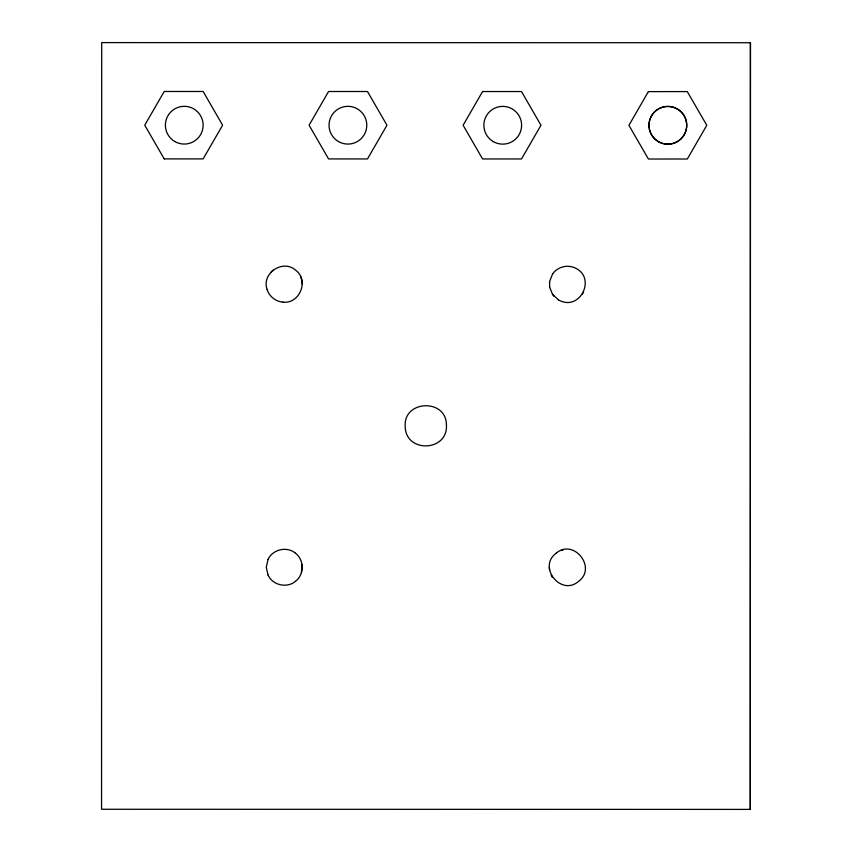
<?xml version="1.0" encoding="UTF-8"?>
<svg xmlns="http://www.w3.org/2000/svg" width="852" height="852" viewBox="0 0 852 852"><rect width="100%" height="100%" fill="white"/><g stroke="black" fill="none" stroke-linecap="round" stroke-linejoin="round"><path stroke-width="1.28" d="M295.463 581.33C304.42 574.663 304.345 559.902 295.463 553.204M750.282 809.4L750.431 42.728L101.707 42.6L101.558 809.272L750.293 809.4L750.442 42.728M267.123 289.488C261.245 273.492 282.789 258.806 295.537 270.127C309.457 280.02 299.755 304.249 282.96 302.13M301.438 572.576L302.034 564.588M549.615 281.554L549.615 286.922M556.122 553.257C573.598 538.006 597.316 567.741 578.54 581.383C561.063 596.645 537.356 566.889 556.132 553.257M549.593 281.554L552.533 274.11M268.06 559.455L266.261 567.262L268.06 575.068M558.39 299.819C580.137 312.609 597.508 276.538 573.96 267.496M268.039 559.455C272.608 549.306 286.975 546.004 295.484 553.204M582.246 294.377L583.588 292.055M552.522 274.11C557.07 267.315 566.388 264.429 573.971 267.496M271.138 271.948L273.109 270.127M295.474 581.33C286.964 588.519 272.587 585.249 268.039 575.068M560.776 550.573L563.342 549.785M367.5 91.515L328.563 91.505L309.095 125.212L328.563 158.93L367.489 158.941L386.957 125.233L367.489 91.515M164.212 158.887L203.138 158.898L222.606 125.191L203.149 91.484L164.223 91.473L144.755 125.18L164.212 158.887M300.511 276.389L302.204 281.511M282.97 302.13C275.75 301.629 269.211 296.411 267.113 289.488M558.401 299.819L552.522 294.377L549.593 286.922M552.533 294.377L554.205 296.475M551.137 575.121L552.479 577.454M549.359 567.315L549.551 569.999M302.087 281.511L302.29 284.195M446.405 424.317C448.727 452.05 404.785 453.573 405.179 425.755C403.954 400.067 445.852 398.619 446.405 424.317M648.372 91.611L628.925 125.329L648.415 159.026L687.33 159.005L706.777 125.287L687.287 91.59L648.372 91.611M482.583 91.537L463.115 125.244L482.573 158.951L521.499 158.962L540.967 125.255L521.509 91.537L482.583 91.537M174.82 141.528A18.872 18.872 0 0 0 203.127 125.191A18.872 18.872 0 0 0 174.83 108.843A18.872 18.872 0 0 0 174.82 141.528M658.426 141.645A18.872 18.872 0 0 0 686.733 125.308A18.872 18.872 0 0 0 658.436 108.96A18.872 18.872 0 0 0 658.415 141.645A18.872 18.872 0 0 0 686.723 125.308A18.872 18.872 0 0 0 658.426 108.96A18.872 18.872 0 0 0 658.426 141.645M493.297 141.602A18.872 18.872 0 0 0 521.605 125.276A18.872 18.872 0 0 0 493.297 108.918A18.872 18.872 0 0 0 493.297 141.602M338.468 141.549A18.872 18.872 0 0 0 366.775 125.212A18.872 18.872 0 0 0 338.468 108.864A18.872 18.872 0 0 0 338.468 141.549"/></g></svg>
